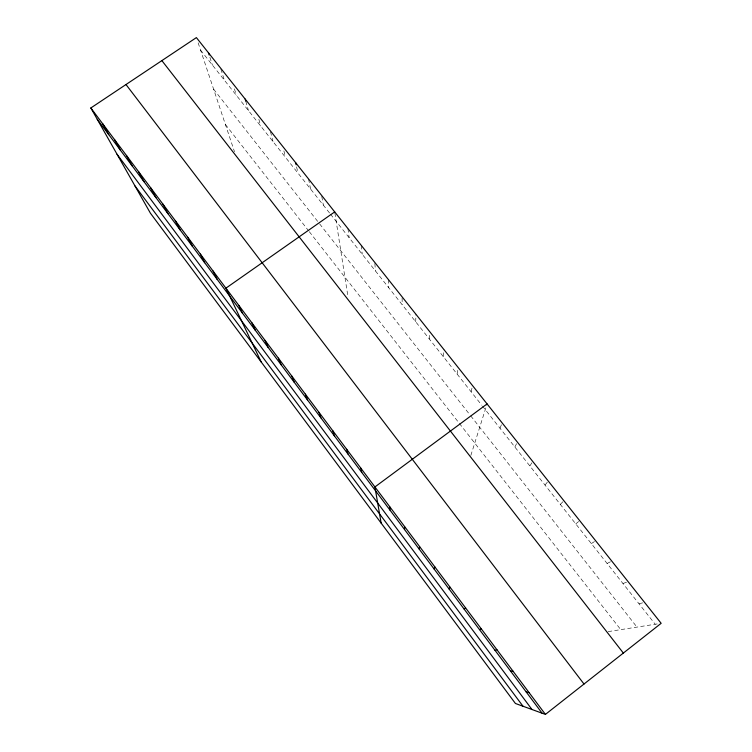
<?xml version="1.0" encoding="UTF-8"?>
<svg xmlns="http://www.w3.org/2000/svg" width="752" height="752" viewBox="0 0 752 752"><rect width="100%" height="100%" fill="white"/><g stroke="black" fill="none" stroke-linecap="round" stroke-linejoin="round"><path stroke-width="0.56" stroke-dasharray="3.76 2.82" d="M415.715 321.8L415.941 314.289M429.383 339.058L429.834 332.91M443.172 356.467L444.009 349.652M457.075 374.035L458.231 367.578M471.119 391.764L472.341 386.688M470.846 455.43L487.08 403.937M500.005 428.245L502.148 422.925M514.866 447.017L517.357 442.091M529.878 465.958L532.726 461.455M545.021 485.087L548.227 480.998M560.315 504.404L563.887 500.738M575.75 523.9L579.707 520.666M591.345 543.583L595.678 540.791M607.08 563.455L611.799 561.114M622.966 583.524L628.089 581.644M639.012 603.781L644.539 602.371M608.142 631.605L657.201 623.934M200.577 50.13L329.761 213.258M330.476 214.16L481.741 405.178M482.446 406.071L655.218 624.245M213.606 89.168L318.933 222.996M319.638 223.889L470.019 414.963M470.714 415.847L636.972 627.102M225.403 124.503L308.593 230.798M309.288 231.672L620.757 629.631M198.143 42.817L234.502 151.763M209.883 57.246L212.402 65.057M220.928 69.175L224.312 80.107M234.427 88.868L236.335 95.278M245.782 101.182L248.451 110.582M258.857 119.286L260.671 126.016M270.494 131.722L272.995 141.573M283.899 150.87L285.412 157.262M296.589 166.869L297.952 173.092M308.574 178.976L310.585 189.043M321.781 196.46L323.332 205.146M334.875 212.957L347.941 296.57M347.95 228.599L349.154 237.754M361.308 245.425L362.238 254.27M374.863 263.482L375.436 270.936M388.38 279.547L388.746 287.743M402.113 297.961L402.17 304.692"/><path stroke-width="1.13" d="M419.268 549.195L419.597 546.554M434.111 569.01L434.778 566.811M449.094 589.004L450.119 587.265M464.219 609.205L465.601 607.926M545.416 714.4L661.158 623.314L196.394 37.6L90.842 107.968L150.409 213.183L515.421 703.477L545.416 714.4L90.842 107.968M487.08 403.937L374.919 486.948L381.142 523.11M334.706 211.914L225.92 288.166L261.235 362.041M479.494 629.593L481.242 628.794M494.919 650.189L497.044 649.878M510.495 670.981L513.005 671.169M526.221 691.99L529.126 692.677M161.868 60.611L623.352 653.065M125.988 84.534L584.003 684.029M97.224 119.239L542.107 713.197M117.068 154.292L531.984 709.503M135.012 185.979L522.997 706.231M102.601 123.648L108.767 134.646M114.454 139.468L120.405 150.184M126.411 155.42L132.145 165.854M138.471 171.512L143.98 181.655M150.644 187.746L155.918 197.597M162.911 204.112L167.959 213.671M175.291 220.627L180.104 229.886M187.784 237.294L192.343 246.233M200.38 254.101L204.704 262.73M213.089 271.058L217.159 279.359M238.854 305.425L242.407 313.076M251.911 322.843L255.201 330.147M265.089 340.421L268.107 347.377M278.381 358.159L281.126 364.758M291.795 376.047L294.258 382.298M305.331 394.114L307.512 399.989M318.989 412.34L320.888 417.839M208.445 52.781L209.159 55.009M332.779 430.736L334.377 435.859M245.19 99.095L245.782 101.182M346.7 449.301L347.997 454.039M360.744 468.035L361.731 472.378M295.677 162.723L296.128 164.791M389.668 506.622L390.015 510.138M404.557 526.494L404.576 529.577"/></g></svg>
